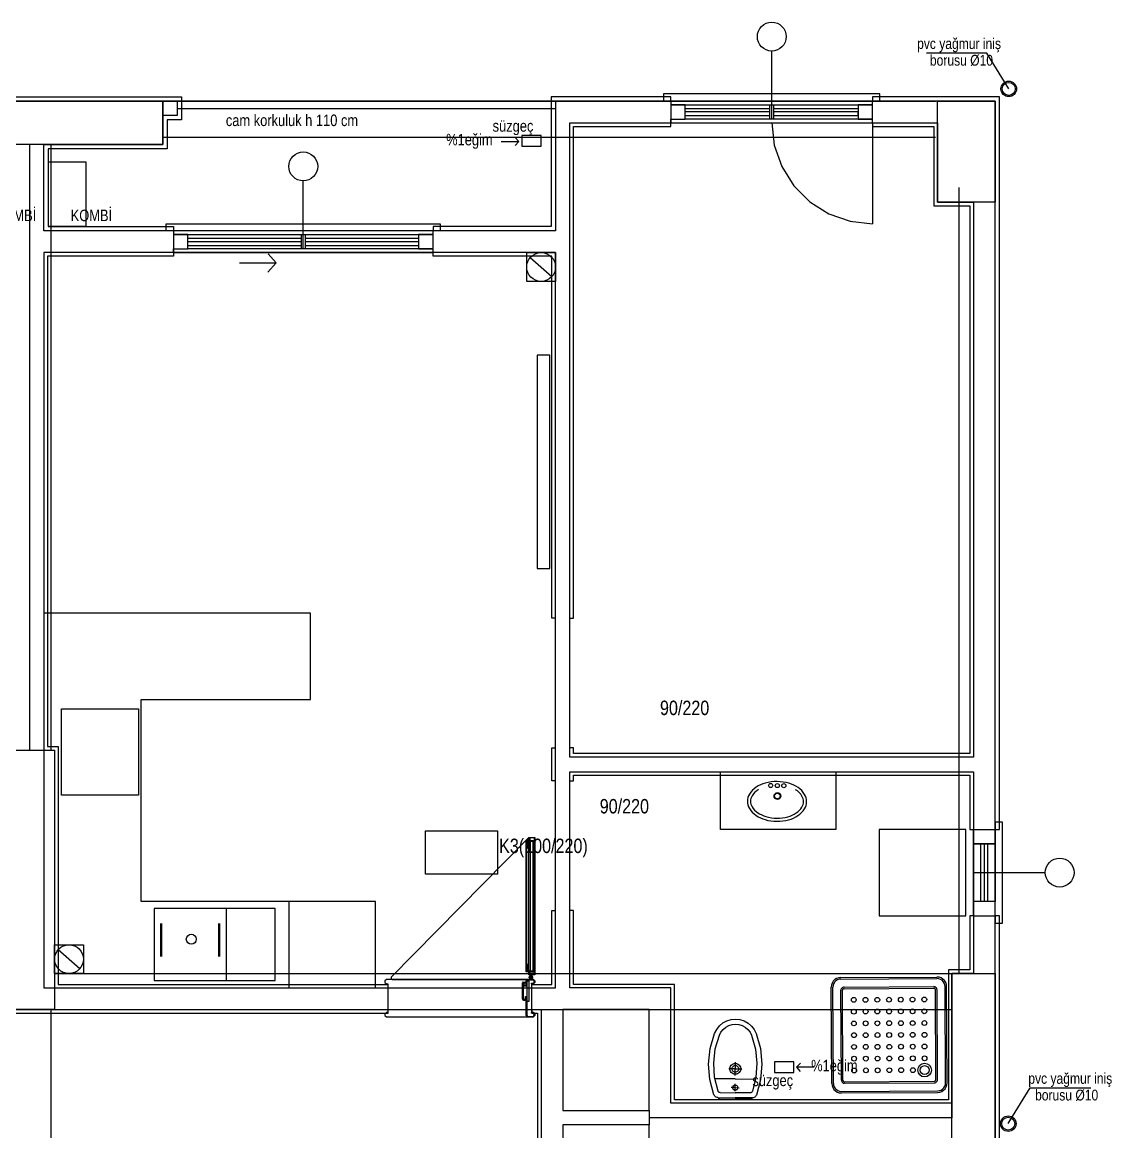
# Model space of a CAD drawing. Header units: centimetres. Extents: x 0 to 13234, y -30 to 2970.
# Drawn here: x 2647.6 to 3025.6, y 1536.2 to 1920.9 of the extents above; entities that cross this region are included whole.
import ezdxf

# ---------------------------------------------------------------- set-up
doc = ezdxf.new("R2010")
doc.units = ezdxf.units.CM
doc.layers.add('SCOTT-MIMARI', color=8, linetype='CONTINUOUS')
doc.styles.get("Standard").update_dxf_attribs({"font": 'arial.ttf', "width": 0.8})

msp = doc.modelspace()

# ---------------------------------------------------------------- linework, layer by layer
at = {"layer": 'SCOTT-MIMARI'}
for p, q in [((2982.16, 1910.21), (2961.22, 1910.21)), ((2989.8, 1897.79), (2982.16, 1910.21)), ((2823.31, 1637.25), (2823.31, 1637.2)), ((2823.96, 1591.97), (2823.96, 1636.85)), ((2718.35, 1613.57), (2718.35, 1588.57)), ((2695.57, 1608.35), (2695.57, 1596.97)), ((2695.87, 1608.35), (2695.87, 1596.97)), ((2715.82, 1596.97), (2715.82, 1608.35)), ((2716.12, 1596.97), (2716.12, 1608.35)), ((2823.26, 1589.77), (2824.86, 1589.77)), ((2823.31, 1591.57), (2823.31, 1591.62)), ((2823.75, 1590.28), (2823.75, 1590.62)), ((2823.78, 1589.24), (2823.78, 1588.97)), ((2824.06, 1588.97), (2824.06, 1590.57)), ((2824.3, 1590.32), (2824.3, 1590.62)), ((2824.33, 1589.24), (2824.33, 1588.97)), ((2931.55, 1589.66), (2964.91, 1589.83)), ((2931.55, 1589.1), (2964.91, 1589.28)), ((2773.93, 1588.97), (2773.43, 1588.47)), ((2773.43, 1588.47), (2773.43, 1587.97)), ((2773.43, 1587.97), (2773.93, 1587.47)), ((2824.91, 1588.97), (2773.93, 1588.97)), ((2773.93, 1587.47), (2774.42, 1587.47)), ((2774.42, 1587.47), (2774.42, 1577.47)), ((2775.93, 1588.97), (2822.91, 1588.97)), ((2824.42, 1577.47), (2824.42, 1587.47)), ((2824.42, 1587.47), (2824.91, 1587.47)), ((2825.41, 1588.47), (2824.91, 1588.97)), ((2824.91, 1587.47), (2825.41, 1587.97)), ((2825.41, 1587.97), (2825.41, 1588.47)), ((2928.41, 1552.94), (2928.23, 1586.3)), ((2928.96, 1552.95), (2928.79, 1586.3)), ((2931.74, 1554.07), (2931.57, 1585.21)), ((2932.29, 1554.07), (2932.13, 1585.21)), ((2932.68, 1586.33), (2963.82, 1586.49)), ((2932.68, 1585.77), (2963.82, 1585.93)), ((2964.54, 1554.25), (2964.38, 1585.38)), ((2965.1, 1554.25), (2964.93, 1585.38)), ((2967.88, 1553.15), (2967.71, 1586.51)), ((2968.44, 1553.15), (2968.26, 1586.51)), ((2773.93, 1577.47), (2773.43, 1576.97)), ((2774.42, 1577.47), (2773.93, 1577.47)), ((2824.91, 1577.47), (2824.42, 1577.47)), ((2825.41, 1576.97), (2824.91, 1577.47)), ((2773.43, 1576.97), (2773.43, 1576.47)), ((2773.43, 1576.47), (2773.93, 1575.97)), ((2773.93, 1575.97), (2824.91, 1575.97)), ((2824.91, 1575.97), (2825.41, 1576.47)), ((2825.41, 1576.47), (2825.41, 1576.97)), ((2894.94, 1555.71), (2894.97, 1560.28)), ((2894.94, 1554.47), (2887.88, 1554.51)), ((2894.95, 1557.97), (2892.73, 1557.98)), ((2894.94, 1554.47), (2902, 1554.43)), ((2894.95, 1557.97), (2897.18, 1557.96)), ((2894.92, 1551.47), (2893.52, 1551.48)), ((2894.91, 1550.25), (2894.93, 1552.8)), ((2894.92, 1551.47), (2896.32, 1551.46)), ((2932.85, 1553.52), (2963.99, 1553.69)), ((2932.86, 1552.97), (2963.99, 1553.13)), ((2989.63, 1538.98), (2997.27, 1551.4)), ((2997.27, 1551.4), (3018.22, 1551.4)), ((2888.95, 1548), (2894.9, 1547.97)), ((2889.15, 1548), (2889.15, 1547.85)), ((2889.5, 1547.5), (2894.9, 1547.47)), ((2889.67, 1549.75), (2894.91, 1549.72)), ((2900.85, 1547.94), (2894.9, 1547.97)), ((2900.3, 1547.44), (2894.9, 1547.47)), ((2900.16, 1549.69), (2894.91, 1549.72)), ((2900.65, 1547.94), (2900.65, 1547.79)), ((2931.76, 1550.18), (2965.12, 1550.36)), ((2931.76, 1549.62), (2965.12, 1549.8))]:
    msp.add_line(p, q, dxfattribs=at)
for points in [[(2907.6, 1887.28), (2907.6, 1910.9)], [(1317.6, 1893.53), (1317.6, 1188.53), (1992.6, 1188.53), (1992.6, 1233.53), (2317.6, 1233.53), (2317.6, 1188.53), (2985.1, 1188.53), (2985.1, 1893.53), (1317.6, 1893.53)], [(2600.1, 1848.53), (2600.1, 1850.03), (2625.1, 1850.03), (2643.6, 1850.03), (2643.6, 1877.03), (2604.85, 1877.03), (2604.85, 1887.03), (2599.85, 1887.03), (2599.85, 1895.03), (2677.85, 1895.03)], [(2696.35, 1878.53), (2606.35, 1878.53), (2606.35, 1893.53), (2696.35, 1893.53), (2696.35, 1878.53)], [(2668.85, 1893.53), (2832.6, 1893.53), (2832.6, 1848.53), (2655.1, 1848.53), (2655.1, 1848.53), (2655.1, 1878.53), (2696.35, 1878.53), (2696.35, 1893.53)], [(2677.85, 1895.03), (2702.85, 1895.03), (2702.85, 1887.03), (2697.85, 1887.03), (2697.85, 1877.03), (2656.6, 1877.03), (2656.6, 1850.03), (2700.1, 1850.03), (2700.1, 1848.53)], [(2676.35, 1893.53), (2701.35, 1893.53), (2701.35, 1888.53), (2696.35, 1888.53)], [(2696.35, 1893.53), (2964.35, 1893.53)], [(2872.6, 1893.53), (2872.6, 1895.03), (2831.1, 1895.03), (2831.1, 1850.03), (2790.1, 1850.03), (2790.1, 1848.53)], [(2942.6, 1893.53), (2945.1, 1893.53), (2945.1, 1896.03), (2870.1, 1896.03), (2870.1, 1893.53), (2872.6, 1893.53)], [(2872.6, 1886.03), (2942.6, 1886.03), (2942.6, 1893.53), (2872.6, 1893.53), (2872.6, 1886.03), (2872.6, 1887.28), (2877.6, 1887.28), (2877.6, 1892.28), (2872.6, 1892.28), (2942.6, 1892.28), (2937.6, 1892.28), (2937.6, 1887.28), (2942.6, 1887.28), (2877.6, 1887.28), (2877.6, 1888.53), (2906.98, 1888.53)], [(2985.1, 1641.03), (2986.6, 1641.03), (2986.6, 1895.03), (2942.6, 1895.03), (2942.6, 1893.53)], [(2985.1, 1893.53), (2985.1, 1858.53), (2965.1, 1858.53), (2965.1, 1893.53), (2985.1, 1893.53)], [(2701.35, 1891.03), (2832.6, 1891.03)], [(2906.98, 1889.78), (2877.6, 1889.78), (2877.6, 1891.03), (2906.98, 1891.03)], [(2906.98, 1887.28), (2906.98, 1892.28), (2908.23, 1892.28), (2908.23, 1887.28), (2906.98, 1887.28)], [(2908.23, 1891.03), (2937.6, 1891.03)], [(2908.23, 1888.53), (2937.6, 1888.53), (2937.6, 1889.78), (2908.23, 1889.78)], [(2837.6, 1666.03), (2837.6, 1886.03), (2965.1, 1886.03), (2965.1, 1858.53), (2977.6, 1858.53), (2977.6, 1666.03), (2837.6, 1666.03)], [(2837.6, 1714.31), (2838.85, 1714.31), (2838.85, 1884.78), (2872.6, 1884.78), (2872.6, 1886.03)], [(2942.6, 1886.03), (2942.6, 1884.78), (2963.85, 1884.78), (2963.85, 1857.28), (2976.35, 1857.28), (2976.35, 1667.28), (2838.85, 1667.28), (2838.85, 1669.32), (2837.6, 1669.31)], [(2907.6, 1886.03), (2908.48, 1878.24), (2911.07, 1870.84), (2915.24, 1864.21), (2920.78, 1858.67), (2927.42, 1854.5), (2934.81, 1851.91), (2942.6, 1851.03)], [(2942.6, 1886.03), (2942.6, 1851.03)], [(2827.63, 1881.56), (2820.93, 1881.56), (2820.93, 1877.86), (2827.63, 1877.86), (2827.63, 1881.56)], [(2655.1, 1878.53), (2650.1, 1878.53), (2650.1, 1668.53)], [(2657.6, 1668.53), (2657.6, 1878.53)], [(2696.35, 1881.03), (2964.35, 1881.03)], [(2813.76, 1879.59), (2819.84, 1879.59), (2818.43, 1881.08), (2819.84, 1879.59), (2818.63, 1878.13)], [(2656.77, 1850.03), (2656.77, 1872.5), (2669.66, 1872.5), (2669.66, 1850.03), (2656.77, 1850.03)], [(2745.1, 1842.28), (2745.1, 1865.9)], [(2972.6, 1591.03), (2972.6, 1863.53)], [(2985.1, 1591.03), (2985.1, 1863.53)], [(2700.1, 1848.53), (2697.6, 1848.53), (2697.6, 1851.03), (2792.6, 1851.03), (2792.6, 1848.53), (2790.1, 1848.53)], [(2700.1, 1841.03), (2790.1, 1841.03), (2790.1, 1848.53), (2700.1, 1848.53), (2700.1, 1841.03), (2700.1, 1842.28), (2705.1, 1842.28), (2705.1, 1847.28), (2700.1, 1847.28), (2790.1, 1847.28), (2785.1, 1847.28), (2785.1, 1842.28), (2790.1, 1842.28), (2705.1, 1842.28), (2705.1, 1843.53), (2744.48, 1843.53)], [(2744.48, 1842.28), (2744.48, 1847.28), (2745.73, 1847.28), (2745.73, 1842.28), (2744.48, 1842.28)], [(2744.48, 1844.78), (2705.1, 1844.78), (2705.1, 1846.03), (2744.48, 1846.03)], [(2745.73, 1846.03), (2785.1, 1846.03)], [(2785.1, 1844.78), (2745.73, 1844.78)], [(2745.73, 1843.53), (2785.1, 1843.53)], [(2655.1, 1841.03), (2655.1, 1668.53), (2658.85, 1668.53), (2658.85, 1586.03), (2832.6, 1586.03), (2832.6, 1841.03), (2655.1, 1841.03)], [(2700.1, 1841.03), (2700.1, 1839.78), (2656.35, 1839.78), (2656.35, 1669.78), (2660.1, 1669.78), (2660.1, 1587.28), (2774.42, 1587.28), (2774.42, 1586.03)], [(2722.94, 1837.41), (2735.65, 1837.41), (2732.9, 1840.62), (2735.65, 1837.41), (2732.83, 1834.24)], [(2832.6, 1714.3), (2831.35, 1714.3), (2831.35, 1839.78), (2790.1, 1839.78), (2790.1, 1841.03)], [(2832.6, 1841.03), (2832.6, 1831.03), (2822.6, 1831.03), (2822.6, 1841.03), (2832.6, 1841.03)], [(2823.85, 1839.33), (2831.36, 1832.73)], [(2826.19, 1731.5), (2830.57, 1731.5), (2830.57, 1805.4), (2826.19, 1805.4), (2826.19, 1731.5)], [(2770.1, 1586.03), (2770.1, 1616.03), (2688.85, 1616.03), (2688.85, 1686.03), (2747.6, 1686.03), (2747.6, 1716.03), (2655.1, 1716.03), (2655.1, 1586.03), (2745.1, 1586.03)], [(2661.25, 1652.84), (2661.25, 1682.84), (2687.89, 1682.84), (2687.89, 1652.84), (2661.25, 1652.84)], [(2643.85, 1578.53), (2643.85, 1668.53), (2658.85, 1668.53), (2658.85, 1578.53), (2643.85, 1578.53)], [(2832.6, 1657.86), (2831.35, 1657.86), (2831.35, 1669.3), (2832.6, 1669.3)], [(2872.6, 1546.03), (2872.6, 1586.03), (2837.6, 1586.03), (2837.6, 1661.03), (2977.6, 1661.03), (2977.6, 1591.03), (2970.1, 1591.03), (2970.1, 1546.03), (2935.1, 1546.03), (2935.1, 1546.03), (2872.6, 1546.03)], [(2837.6, 1657.84), (2838.85, 1657.84), (2838.85, 1659.78), (2976.35, 1659.78), (2976.35, 1641.03), (2977.6, 1641.03)], [(2929.83, 1661.03), (2929.83, 1641.03), (2889.83, 1641.03), (2889.83, 1661.03)], [(2902.18, 1655.63), (2901.51, 1655.13), (2900.9, 1654.57), (2900.34, 1653.94), (2899.86, 1653.25)], [(2903.03, 1654.87), (2902.38, 1654.42), (2901.78, 1653.9), (2901.25, 1653.32), (2900.79, 1652.67)], [(2905.37, 1657.07), (2904.54, 1656.81), (2903.72, 1656.48), (2902.94, 1656.08), (2902.18, 1655.63)], [(2909.47, 1657.6), (2908.43, 1657.57), (2907.4, 1657.47), (2906.38, 1657.3), (2905.37, 1657.07)], [(2913.55, 1657.01), (2912.55, 1657.26), (2911.53, 1657.44), (2910.5, 1657.56), (2909.47, 1657.6)], [(2916.72, 1655.53), (2915.98, 1655.99), (2915.2, 1656.4), (2914.39, 1656.74), (2913.55, 1657.01)], [(2918.08, 1652.55), (2917.63, 1653.2), (2917.1, 1653.8), (2916.51, 1654.33), (2915.86, 1654.78)], [(2919.01, 1653.12), (2918.54, 1653.81), (2917.99, 1654.45), (2917.39, 1655.02), (2916.72, 1655.53)], [(2899.86, 1653.25), (2899.55, 1652.68), (2899.33, 1652.07), (2899.19, 1651.43), (2899.14, 1650.78)], [(2899.14, 1650.78), (2899.18, 1650.13), (2899.31, 1649.49), (2899.53, 1648.87), (2899.83, 1648.3)], [(2900.79, 1652.67), (2900.55, 1652.23), (2900.38, 1651.76), (2900.27, 1651.27), (2900.23, 1650.77)], [(2900.23, 1650.77), (2900.26, 1650.27), (2900.36, 1649.78), (2900.53, 1649.31), (2900.76, 1648.86)], [(2918.05, 1648.74), (2918.29, 1649.19), (2918.46, 1649.66), (2918.57, 1650.14), (2918.6, 1650.64)], [(2918.6, 1650.64), (2918.57, 1651.14), (2918.47, 1651.63), (2918.31, 1652.11), (2918.08, 1652.55)], [(2918.98, 1648.16), (2919.28, 1648.74), (2919.51, 1649.35), (2919.65, 1649.99), (2919.7, 1650.64)], [(2919.7, 1650.64), (2919.66, 1651.29), (2919.53, 1651.93), (2919.31, 1652.54), (2919.01, 1653.12)], [(2899.83, 1648.3), (2900.3, 1647.6), (2900.84, 1646.97), (2901.45, 1646.39), (2902.12, 1645.89)], [(2900.76, 1648.86), (2901.17, 1648.27), (2901.64, 1647.72), (2902.16, 1647.23), (2902.73, 1646.79)], [(2902.73, 1646.79), (2903.4, 1646.37), (2904.11, 1646.01), (2904.84, 1645.7), (2905.59, 1645.45)], [(2916.05, 1646.7), (2916.63, 1647.13), (2917.16, 1647.61), (2917.64, 1648.16), (2918.05, 1648.74)], [(2916.65, 1645.79), (2917.33, 1646.28), (2917.94, 1646.85), (2918.49, 1647.48), (2918.98, 1648.16)], [(2902.12, 1645.89), (2902.86, 1645.42), (2903.64, 1645.02), (2904.45, 1644.68), (2905.29, 1644.4)], [(2905.29, 1644.4), (2906.29, 1644.15), (2907.31, 1643.97), (2908.34, 1643.86), (2909.37, 1643.82)], [(2905.59, 1645.45), (2906.52, 1645.22), (2907.46, 1645.05), (2908.42, 1644.95), (2909.38, 1644.91)], [(2909.37, 1643.82), (2910.41, 1643.85), (2911.44, 1643.94), (2912.46, 1644.11), (2913.46, 1644.35)], [(2909.38, 1644.91), (2910.34, 1644.94), (2911.3, 1645.03), (2912.24, 1645.18), (2913.18, 1645.4)], [(2913.18, 1645.4), (2913.93, 1645.64), (2914.67, 1645.93), (2915.37, 1646.29), (2916.05, 1646.7)], [(2913.46, 1644.35), (2914.3, 1644.61), (2915.12, 1644.94), (2915.9, 1645.33), (2916.65, 1645.79)], [(2985.1, 1611.03), (2985.1, 1608.53), (2987.6, 1608.53), (2987.6, 1643.53), (2985.1, 1643.53), (2985.1, 1641.03)], [(2787.45, 1625.48), (2787.45, 1640.48), (2812.45, 1640.48), (2812.45, 1625.48), (2787.45, 1625.48)], [(2974.91, 1611.02), (2974.91, 1641.02), (2944.91, 1641.02), (2944.91, 1611.02), (2974.91, 1611.02)], [(2977.6, 1611.03), (2985.1, 1611.03), (2985.1, 1616.03), (2977.6, 1616.03), (2977.6, 1611.03), (2977.6, 1641.03), (2985.1, 1641.03), (2985.1, 1636.03), (2977.6, 1636.03), (2985.1, 1636.03), (2985.1, 1616.03)], [(2823.31, 1638.2), (2775.62, 1589.77), (2775.62, 1588.97)], [(2823.56, 1637.95), (2823.56, 1637.1), (2822.56, 1637.1), (2822.56, 1591.72), (2823.56, 1591.72), (2823.56, 1590.87), (2823.46, 1590.87), (2823.46, 1591.62), (2822.46, 1591.62), (2822.46, 1637.2), (2823.46, 1637.2), (2823.46, 1637.95), (2823.56, 1637.95)], [(2825.31, 1637.05), (2825.31, 1634.55), (2825.11, 1634.55), (2825.11, 1636.85), (2822.81, 1636.85), (2822.81, 1634.55), (2822.61, 1634.55), (2822.61, 1637.05), (2825.31, 1637.05)], [(2822.86, 1634.5), (2822.86, 1636.8), (2823.21, 1636.8), (2823.21, 1592.02), (2822.86, 1592.02), (2822.86, 1594.32), (2822.61, 1594.32), (2822.61, 1634.5), (2822.86, 1634.5)], [(2825.36, 1638.1), (2823.41, 1638.1), (2823.41, 1637.25), (2823.31, 1637.25), (2823.31, 1638.2), (2825.46, 1638.2), (2825.46, 1590.62), (2823.31, 1590.62), (2823.31, 1591.57), (2823.41, 1591.57), (2823.41, 1590.72), (2825.36, 1590.72), (2825.36, 1638.1)], [(2823.66, 1638.1), (2823.66, 1637.15), (2825.26, 1637.15), (2825.26, 1638.1)], [(2825.31, 1634.5), (2825.06, 1634.5), (2825.06, 1636.8), (2824.71, 1636.8), (2824.71, 1592.02), (2825.06, 1592.02), (2825.06, 1594.32), (2825.31, 1594.32), (2825.31, 1634.5)], [(2980.1, 1616.03), (2980.1, 1636.03)], [(2981.35, 1616.03), (2981.35, 1636.03)], [(2982.6, 1616.03), (2982.6, 1636.03)], [(2977.6, 1626.03), (3002.47, 1626.03)], [(2770.1, 1586.03), (2770.1, 1616.03), (2740.1, 1616.03), (2740.1, 1586.03)], [(2693.35, 1588.57), (2735.35, 1588.57), (2735.35, 1613.57), (2693.35, 1613.57), (2693.35, 1588.57)], [(2824.42, 1586.03), (2824.42, 1587.28), (2831.35, 1587.28), (2831.35, 1612.86), (2832.6, 1612.86)], [(2977.6, 1611.03), (2976.35, 1611.03), (2976.35, 1592.28), (2968.85, 1592.28), (2968.85, 1547.28), (2935.1, 1547.28), (2873.85, 1547.28), (2873.85, 1587.28), (2838.85, 1587.28), (2838.85, 1612.84), (2837.6, 1612.85)], [(2985.1, 1471.03), (2986.6, 1471.03), (2986.6, 1611.03), (2985.1, 1611.03)], [(2668.85, 1601.03), (2668.85, 1591.03), (2658.85, 1591.03), (2658.85, 1601.03), (2668.85, 1601.03)], [(2660.1, 1599.33), (2667.61, 1592.73)], [(2825.11, 1591.97), (2825.11, 1594.27), (2825.31, 1594.27), (2825.31, 1591.77), (2822.61, 1591.77), (2822.61, 1594.27), (2822.81, 1594.27), (2822.81, 1591.97), (2825.11, 1591.97)], [(2658.85, 1591.03), (2970.1, 1591.03)], [(2823.66, 1590.72), (2823.66, 1591.67), (2825.26, 1591.67), (2825.26, 1590.72)], [(2931.55, 1589.66), (2930.81, 1589.57), (2930.1, 1589.32), (2929.47, 1588.92), (2928.95, 1588.39), (2928.55, 1587.75), (2928.31, 1587.04), (2928.23, 1586.3)], [(2931.55, 1589.1), (2930.93, 1589.03), (2930.35, 1588.82), (2929.82, 1588.48), (2929.39, 1588.04), (2929.06, 1587.51), (2928.85, 1586.92), (2928.79, 1586.3)], [(2968.26, 1586.51), (2968.18, 1587.26), (2967.93, 1587.96), (2967.52, 1588.59), (2966.99, 1589.12), (2966.36, 1589.51), (2965.65, 1589.75), (2964.91, 1589.83)], [(2967.71, 1586.51), (2967.63, 1587.13), (2967.43, 1587.72), (2967.09, 1588.24), (2966.65, 1588.68), (2966.12, 1589.01), (2965.53, 1589.21), (2964.91, 1589.28)], [(2970.1, 1491.03), (2970.1, 1591.03), (2985.1, 1591.03), (2985.1, 1491.03), (2970.1, 1491.03)], [(2822.41, 1586.81), (2822.41, 1588.47), (2822.91, 1588.97), (2824.91, 1588.97), (2825.41, 1588.47), (2825.41, 1587.97), (2824.91, 1587.47), (2824.22, 1587.47), (2824.22, 1587.67), (2824.91, 1587.67), (2825.21, 1587.97), (2825.21, 1588.47), (2824.91, 1588.77), (2822.91, 1588.77), (2822.61, 1588.47), (2822.61, 1586.61), (2821.41, 1586.61), (2821.41, 1587.76), (2821.35, 1587.76), (2821.35, 1582.23), (2821.65, 1581.93), (2821.91, 1581.93), (2822.21, 1582.23), (2822.21, 1583.06), (2822.41, 1583.06), (2822.41, 1582.23), (2821.91, 1581.73), (2821.65, 1581.73), (2821.15, 1582.23), (2821.15, 1587.76), (2821.61, 1587.76), (2821.61, 1586.81), (2822.41, 1586.81)], [(2821.66, 1587.81), (2821.39, 1588.02), (2821.19, 1588.07), (2821.66, 1588.07), (2822.36, 1588.07), (2822.36, 1586.88), (2821.66, 1586.88), (2821.66, 1587.81)], [(2821.76, 1587.77), (2822.26, 1587.71), (2822.26, 1587.97), (2821.69, 1587.97), (2821.76, 1587.84), (2821.76, 1587.81), (2821.76, 1587.77)], [(2823.42, 1588.44), (2822.67, 1588.44), (2822.67, 1581.46), (2823.42, 1581.46), (2823.42, 1588.44)], [(2932.68, 1586.33), (2932.43, 1586.3), (2932.2, 1586.21), (2931.99, 1586.08), (2931.81, 1585.9), (2931.68, 1585.69), (2931.6, 1585.45), (2931.57, 1585.21)], [(2932.68, 1585.77), (2932.56, 1585.75), (2932.44, 1585.71), (2932.34, 1585.65), (2932.25, 1585.56), (2932.18, 1585.45), (2932.14, 1585.33), (2932.13, 1585.21)], [(2964.93, 1585.38), (2964.9, 1585.63), (2964.82, 1585.87), (2964.69, 1586.08), (2964.51, 1586.25), (2964.3, 1586.38), (2964.06, 1586.46), (2963.82, 1586.49)], [(2964.38, 1585.38), (2964.36, 1585.5), (2964.32, 1585.62), (2964.25, 1585.73), (2964.17, 1585.81), (2964.06, 1585.88), (2963.94, 1585.92), (2963.82, 1585.93)], [(2825.21, 1576.97), (2825.21, 1576.47), (2825.21, 1576.97), (2824.91, 1577.27), (2824.22, 1577.27), (2824.22, 1577.47), (2824.91, 1577.47), (2825.41, 1576.97), (2825.41, 1576.47), (2824.91, 1575.97), (2822.91, 1575.97), (2822.41, 1576.47), (2822.41, 1582), (2822.61, 1582), (2822.61, 1576.47), (2822.91, 1576.17), (2824.91, 1576.17), (2825.21, 1576.47)], [(2827.6, 1578.53), (2827.6, 1503.53), (2240.13, 1503.53), (2240.1, 1488.53), (2335.6, 1488.53), (2335.6, 1366.03), (2167.6, 1366.03), (2167.6, 1253.53), (2167.6, 1253.53), (2167.6, 1241.03), (2092.6, 1241.03), (2092.6, 1503.53), (1475.1, 1503.53), (1475.1, 1578.53), (2827.6, 1578.53)], [(2525.1, 1578.53), (2525.1, 1577.28), (2774.51, 1577.28), (2774.51, 1578.53)], [(2657.6, 1503.53), (2657.6, 1578.53)], [(2658.85, 1578.53), (2970.1, 1578.53)], [(2824.42, 1578.53), (2824.42, 1577.28), (2826.35, 1577.28), (2826.35, 1504.78), (2824.42, 1504.78), (2824.42, 1503.53)], [(2865.1, 1543.53), (2865.1, 1578.53), (2835.1, 1578.53), (2835.1, 1543.53), (2865.1, 1543.53)], [(2887.79, 1570.3), (2888.5, 1571.68), (2889.46, 1572.89), (2890.65, 1573.89), (2892.02, 1574.62), (2893.5, 1575.07), (2895.04, 1575.22)], [(2895.04, 1575.22), (2896.58, 1575.06), (2898.06, 1574.59), (2899.42, 1573.84), (2900.59, 1572.84), (2901.55, 1571.62), (2902.24, 1570.23)], [(2887.55, 1548.98), (2886.15, 1554.24), (2885.71, 1559.66), (2886.27, 1565.08), (2887.79, 1570.3)], [(2889.42, 1569.66), (2889.97, 1570.73), (2890.71, 1571.67), (2891.64, 1572.44), (2892.69, 1573.01), (2893.84, 1573.36), (2895.03, 1573.47)], [(2895.03, 1573.47), (2896.23, 1573.34), (2897.37, 1572.98), (2898.42, 1572.4), (2899.33, 1571.62), (2900.07, 1570.68), (2900.61, 1569.61)], [(2902.24, 1570.23), (2903.71, 1564.99), (2904.21, 1559.57), (2903.72, 1554.15), (2902.26, 1548.91)], [(2888.96, 1550.26), (2887.79, 1555.06), (2887.47, 1560), (2888.02, 1564.92), (2889.42, 1569.66)], [(2900.61, 1569.61), (2901.96, 1564.85), (2902.46, 1559.92), (2902.09, 1554.99), (2900.87, 1550.2)], [(2894.94, 1556.09), (2894.55, 1556.14), (2894.18, 1556.26), (2893.84, 1556.46), (2893.55, 1556.72), (2893.33, 1557.04), (2893.17, 1557.4), (2893.09, 1557.78), (2893.09, 1558.18), (2893.17, 1558.56), (2893.33, 1558.92), (2893.57, 1559.23), (2893.86, 1559.49), (2894.2, 1559.69), (2894.57, 1559.81), (2894.96, 1559.84)], [(2894.95, 1556.82), (2894.71, 1556.85), (2894.48, 1556.92), (2894.27, 1557.04), (2894.1, 1557.2), (2893.95, 1557.4), (2893.86, 1557.62), (2893.81, 1557.86), (2893.81, 1558.1), (2893.86, 1558.33), (2893.96, 1558.55), (2894.1, 1558.74), (2894.28, 1558.9), (2894.49, 1559.02), (2894.72, 1559.1), (2894.96, 1559.12)], [(2894.96, 1559.84), (2895.35, 1559.8), (2895.72, 1559.68), (2896.06, 1559.48), (2896.35, 1559.22), (2896.58, 1558.9), (2896.74, 1558.54), (2896.82, 1558.16), (2896.82, 1557.76), (2896.73, 1557.38), (2896.57, 1557.02), (2896.34, 1556.71), (2896.05, 1556.45), (2895.71, 1556.25), (2895.33, 1556.13), (2894.94, 1556.09)], [(2894.96, 1559.12), (2895.2, 1559.09), (2895.43, 1559.02), (2895.63, 1558.9), (2895.81, 1558.74), (2895.95, 1558.54), (2896.05, 1558.32), (2896.1, 1558.08), (2896.1, 1557.84), (2896.05, 1557.61), (2895.95, 1557.39), (2895.8, 1557.2), (2895.62, 1557.04), (2895.42, 1556.92), (2895.19, 1556.84), (2894.95, 1556.82)], [(2908.6, 1556.67), (2915.31, 1556.67), (2915.31, 1560.37), (2908.6, 1560.37), (2908.6, 1556.67)], [(2922.29, 1558.52), (2916.21, 1558.52), (2917.61, 1560.01), (2916.21, 1558.52), (2917.42, 1557.06)], [(2894.92, 1550.6), (2894.73, 1550.62), (2894.56, 1550.67), (2894.4, 1550.76), (2894.27, 1550.89), (2894.16, 1551.04), (2894.09, 1551.2), (2894.05, 1551.38), (2894.05, 1551.57), (2894.09, 1551.74), (2894.17, 1551.91), (2894.27, 1552.06), (2894.41, 1552.18), (2894.57, 1552.27), (2894.74, 1552.33), (2894.93, 1552.35)], [(2894.93, 1552.35), (2895.11, 1552.32), (2895.28, 1552.27), (2895.44, 1552.18), (2895.57, 1552.05), (2895.68, 1551.9), (2895.75, 1551.74), (2895.79, 1551.56), (2895.79, 1551.37), (2895.75, 1551.2), (2895.68, 1551.03), (2895.57, 1550.88), (2895.43, 1550.76), (2895.27, 1550.67), (2895.1, 1550.61), (2894.92, 1550.6)], [(2928.41, 1552.94), (2928.5, 1552.2), (2928.75, 1551.5), (2929.15, 1550.87), (2929.68, 1550.34), (2930.31, 1549.95), (2931.02, 1549.7), (2931.76, 1549.62)], [(2928.96, 1552.95), (2929.04, 1552.33), (2929.25, 1551.74), (2929.58, 1551.22), (2930.02, 1550.78), (2930.55, 1550.45), (2931.14, 1550.25), (2931.76, 1550.18)], [(2931.74, 1554.07), (2931.77, 1553.82), (2931.85, 1553.59), (2931.99, 1553.38), (2932.16, 1553.2), (2932.37, 1553.07), (2932.61, 1552.99), (2932.86, 1552.97)], [(2932.29, 1554.07), (2932.31, 1553.95), (2932.35, 1553.83), (2932.42, 1553.73), (2932.51, 1553.64), (2932.61, 1553.58), (2932.73, 1553.54), (2932.85, 1553.52)], [(2963.99, 1553.69), (2964.11, 1553.7), (2964.23, 1553.74), (2964.33, 1553.81), (2964.42, 1553.9), (2964.49, 1554), (2964.53, 1554.12), (2964.54, 1554.25)], [(2963.99, 1553.13), (2964.24, 1553.16), (2964.47, 1553.24), (2964.68, 1553.38), (2964.86, 1553.55), (2964.99, 1553.77), (2965.07, 1554), (2965.1, 1554.25)], [(2965.12, 1549.8), (2965.86, 1549.89), (2966.57, 1550.14), (2967.2, 1550.54), (2967.72, 1551.07), (2968.12, 1551.71), (2968.36, 1552.41), (2968.44, 1553.15)], [(2965.12, 1550.36), (2965.74, 1550.43), (2966.32, 1550.64), (2966.85, 1550.97), (2967.29, 1551.41), (2967.61, 1551.94), (2967.82, 1552.53), (2967.88, 1553.15)], [(2888.95, 1548), (2888.65, 1548.03), (2888.36, 1548.12), (2888.1, 1548.27), (2887.87, 1548.47), (2887.69, 1548.71), (2887.55, 1548.98)], [(2889.67, 1549.75), (2889.51, 1549.76), (2889.36, 1549.81), (2889.23, 1549.89), (2889.12, 1549.99), (2889.02, 1550.12), (2888.96, 1550.26)], [(2889.5, 1547.5), (2889.42, 1547.51), (2889.35, 1547.53), (2889.28, 1547.57), (2889.23, 1547.63), (2889.19, 1547.7), (2889.16, 1547.77), (2889.15, 1547.85)], [(2900.87, 1550.2), (2900.8, 1550.06), (2900.71, 1549.93), (2900.59, 1549.83), (2900.46, 1549.75), (2900.31, 1549.71), (2900.16, 1549.69)], [(2900.65, 1547.79), (2900.64, 1547.71), (2900.62, 1547.64), (2900.57, 1547.57), (2900.52, 1547.52), (2900.45, 1547.48), (2900.38, 1547.45), (2900.3, 1547.44)], [(2902.26, 1548.91), (2902.13, 1548.64), (2901.94, 1548.4), (2901.71, 1548.2), (2901.44, 1548.06), (2901.15, 1547.97), (2900.85, 1547.94)], [(2970.1, 1546.03), (2970.1, 1541.03), (2865.1, 1541.03)], [(2865.1, 1543.53), (2865.1, 1538.53)], [(2865.1, 1503.53), (2865.1, 1538.53), (2835.1, 1538.53), (2835.1, 1503.53), (2865.1, 1503.53)]]:
    msp.add_lwpolyline(points, dxfattribs=at)
for centre, radius in [((2907.6, 1915.9), 5), ((2989.8, 1897.79), 2.7), ((2989.8, 1897.79), 2.25), ((2745.1, 1870.9), 5), ((2827.6, 1836.03), 5), ((2907.24, 1656.23), 0.713), ((2909.55, 1656.21), 0.713), ((2911.79, 1656.19), 0.713), ((2909.55, 1652.58), 1.15), ((2909.55, 1652.58), 0.969), ((3007.47, 1626.03), 5), ((2706.26, 1602.93), 1.73), ((2663.85, 1596.03), 5), ((2824.06, 1589.77), 0.6), ((2824.06, 1589.77), 0.4), ((2936.05, 1581.9), 0.834), ((2940.13, 1581.92), 0.834), ((2944.2, 1581.94), 0.834), ((2948.28, 1581.96), 0.834), ((2952.35, 1581.98), 0.834), ((2956.43, 1582), 0.834), ((2960.5, 1582.02), 0.834), ((2936.07, 1577.82), 0.834), ((2940.15, 1577.84), 0.834), ((2944.22, 1577.86), 0.834), ((2948.3, 1577.88), 0.834), ((2952.37, 1577.9), 0.834), ((2956.45, 1577.93), 0.834), ((2960.52, 1577.95), 0.834), ((2936.09, 1573.74), 0.834), ((2940.17, 1573.76), 0.834), ((2944.24, 1573.78), 0.834), ((2948.32, 1573.81), 0.834), ((2952.4, 1573.83), 0.834), ((2956.47, 1573.85), 0.834), ((2960.55, 1573.87), 0.834), ((2936.12, 1569.66), 0.834), ((2940.19, 1569.68), 0.834), ((2944.27, 1569.71), 0.834), ((2948.34, 1569.73), 0.834), ((2952.42, 1569.75), 0.834), ((2956.49, 1569.77), 0.834), ((2960.57, 1569.79), 0.834), ((2936.14, 1565.59), 0.834), ((2940.21, 1565.61), 0.834), ((2944.29, 1565.63), 0.834), ((2948.36, 1565.65), 0.834), ((2952.44, 1565.67), 0.834), ((2956.51, 1565.69), 0.834), ((2960.59, 1565.72), 0.834), ((2936.16, 1561.51), 0.834), ((2940.23, 1561.53), 0.834), ((2944.31, 1561.55), 0.834), ((2948.38, 1561.57), 0.834), ((2952.46, 1561.6), 0.834), ((2956.54, 1561.62), 0.834), ((2960.61, 1561.64), 0.834), ((2936.17, 1557.43), 0.834), ((2940.25, 1557.45), 0.834), ((2944.33, 1557.47), 0.834), ((2948.4, 1557.5), 0.834), ((2952.48, 1557.52), 0.834), ((2956.56, 1557.54), 0.834), ((2960.63, 1557.56), 2.36), ((2960.63, 1557.56), 1.53), ((2989.63, 1538.98), 2.7), ((2989.63, 1538.98), 2.25)]:
    msp.add_circle(centre, radius, dxfattribs=at)

# ---------------------------------------------------------------- texts
at = {"layer": 'SCOTT-MIMARI', "width": 0.8}
for s, height, p in [('pvc yağmur iniş', 3.75, (2958.01, 1911.61)), ('borusu %%c10', 3.75, (2962.45, 1905.83)), ('cam korkuluk h 110 cm', 3.9936, (2718.24, 1884.88)), ('süzgeç', 3.994, (2810.78, 1882.93)), ('%%%1eğim', 3.994, (2794.66, 1878.19)), ('KOMBİ', 3.994, (2638.1, 1851.91)), ('KOMBİ', 3.994, (2664.42, 1851.91)), ('90/220', 5, (2868.83, 1680.65)), ('90/220', 5, (2847.93, 1646.55)), ('K3(100/220)', 5, (2813.03, 1632.81)), ('%%%1eğim', 3.994, (2921.26, 1557.12)), ('süzgeç', 3.994, (2900.87, 1551.99)), ('pvc yağmur iniş', 3.75, (2996.59, 1552.8)), ('borusu %%c10', 3.75, (2998.94, 1547.02))]:
    msp.add_text(s, height=height, dxfattribs=at).set_placement(p)

doc.saveas('drawing.dxf')
